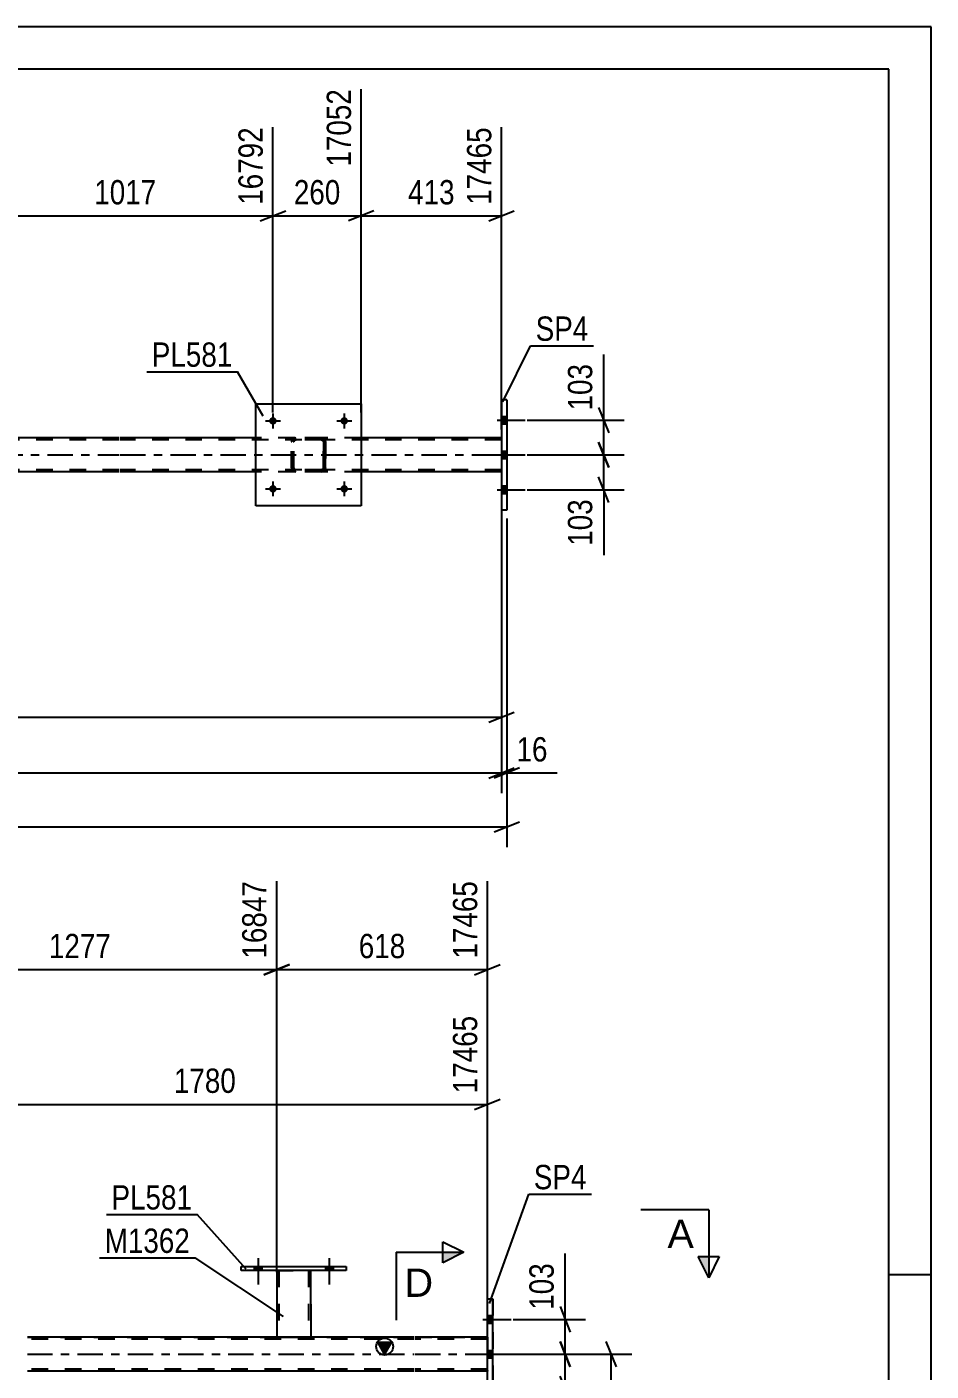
# Model space of a CAD drawing. Header units: millimetres. Extents: x 0 to 841, y 0 to 594.
# Drawn here: x 734.5 to 841, y 435.6 to 594 of the extents above; entities that cross this region are included whole.
import ezdxf

# ---------------------------------------------------------------- set-up
doc = ezdxf.new("R2010")
doc.units = ezdxf.units.MM
doc.linetypes.add('DXK_LINE_DOT2', pattern=[3.9198, 1.9599, -1.9599])
doc.linetypes.add('DXK_LINE_DOT3', pattern=[5.9187, 2.979, -0.9799, 0.9799, -0.9799])
doc.styles.add('Arial', font='ARIAL.TTF', dxfattribs={"height": 0.2})
doc.styles.add('Arial Narrow', font='ARIALN.TTF', dxfattribs={"height": 0.2})

# ---------------------------------------------------------------- blocks, each defined once
blk = doc.blocks.new('Unknown-275727060-1137')
at = {"color": 5, "linetype": 'Continuous'}
for p, q in [((841, 594), (0, 594)), ((841, 0), (841, 594)), ((836, 589), (5, 589)), ((836, 5), (836, 589)), ((841, 447), (836, 447))]:
    blk.add_line(p, q, dxfattribs=at)
blk = doc.blocks.new('Part-275727060-3495 - 3346')
at = {"color": 2, "linetype": 'Continuous'}
for p, q in [((791.03, 550.08), (790.39, 550.08)), ((790.39, 550.08), (790.39, 537.08)), ((791.03, 550.08), (791.03, 537.08)), ((791.03, 537.08), (790.39, 537.08))]:
    blk.add_line(p, q, dxfattribs=at)
blk = doc.blocks.new('Bolt-275727060-3370 - 3346')
at = {"linetype": 'Continuous'}
for points in [[(791.03, 547.24), (791.03, 548.12), (790.39, 548.12), (790.39, 547.24)], [(791.03, 547.24), (791.03, 548.12), (790.39, 548.12), (790.39, 547.24)], [(791.03, 547.24), (791.03, 548.12), (790.39, 548.12), (790.39, 547.24)], [(791.03, 543.14), (791.03, 544.02), (790.39, 544.02), (790.39, 543.14)], [(791.03, 543.14), (791.03, 544.02), (790.39, 544.02), (790.39, 543.14)], [(791.03, 539.04), (791.03, 539.92), (790.39, 539.92), (790.39, 539.04)], [(791.03, 539.04), (791.03, 539.92), (790.39, 539.92), (790.39, 539.04)], [(791.03, 539.04), (791.03, 539.92), (790.39, 539.92), (790.39, 539.04)]]:
    blk.add_hatch(color=1, dxfattribs=at).paths.add_polyline_path(points)
at = {"color": 1, "linetype": 'Continuous'}
for p, q in [((790.39, 548.12), (791.03, 548.12)), ((790.39, 548.12), (791.03, 548.12)), ((790.39, 548.12), (791.03, 548.12)), ((789.87, 547.68), (793.19, 547.68)), ((789.87, 547.68), (793.19, 547.68)), ((789.87, 547.68), (793.19, 547.68)), ((790.39, 547.24), (791.03, 547.24)), ((790.39, 547.24), (791.03, 547.24)), ((790.39, 547.24), (791.03, 547.24)), ((789.87, 543.58), (793.19, 543.58)), ((789.87, 543.58), (793.19, 543.58)), ((790.39, 544.02), (791.03, 544.02)), ((790.39, 544.02), (791.03, 544.02)), ((790.39, 543.14), (791.03, 543.14)), ((790.39, 543.14), (791.03, 543.14)), ((789.87, 539.48), (793.19, 539.48)), ((789.87, 539.48), (793.19, 539.48)), ((789.87, 539.48), (793.19, 539.48)), ((790.39, 539.92), (791.03, 539.92)), ((790.39, 539.92), (791.03, 539.92)), ((790.39, 539.92), (791.03, 539.92)), ((790.39, 539.04), (791.03, 539.04)), ((790.39, 539.04), (791.03, 539.04)), ((790.39, 539.04), (791.03, 539.04))]:
    blk.add_line(p, q, dxfattribs=at)
blk = doc.blocks.new('Part-275727060-3472 - 3346')
at = {"color": 7, "linetype": 'DXK_LINE_DOT2'}
for p, q in [((745.37, 545.34), (97.71, 545.34)), ((790.39, 545.34), (745.47, 545.34)), ((773.87, 545.58), (761.47, 545.58)), ((790.39, 545.58), (790.39, 541.58)), ((745.37, 541.82), (97.71, 541.82)), ((790.39, 541.82), (745.47, 541.82)), ((745.37, 541.58), (124.54, 541.58)), ((773.87, 541.58), (745.47, 541.58)), ((773.87, 541.58), (761.47, 541.58))]:
    blk.add_line(p, q, dxfattribs=at)
at = {"color": 2, "linetype": 'Continuous'}
for p, q in [((745.37, 545.58), (728.69, 545.58)), ((761.47, 545.58), (745.47, 545.58)), ((790.39, 545.58), (773.87, 545.58)), ((745.37, 541.58), (728.69, 541.58)), ((761.47, 541.58), (745.47, 541.58)), ((790.39, 541.58), (773.87, 541.58))]:
    blk.add_line(p, q, dxfattribs=at)
at = {"color": 7, "linetype": 'DXK_LINE_DOT3'}
for p, q in [((97.71, 543.58), (745.37, 543.58)), ((745.47, 543.58), (790.39, 543.58))]:
    blk.add_line(p, q, dxfattribs=at)
blk = doc.blocks.new('Part-275727060-8228 - 3346')
at = {"color": 7, "linetype": 'DXK_LINE_DOT2'}
for p, q in [((765.7, 545.29), (765.67, 545.1)), ((765.67, 542.06), (765.67, 545.1)), ((765.67, 545.1), (765.68, 545.1)), ((765.68, 545.1), (765.71, 545.29)), ((765.68, 542.06), (765.68, 545.1)), ((765.91, 545.1), (765.93, 545.19)), ((765.91, 542.06), (765.91, 545.1)), ((765.91, 545.1), (765.92, 545.1)), ((765.93, 545.19), (765.92, 545.1)), ((765.92, 542.06), (765.92, 545.1)), ((765.93, 545.19), (765.98, 545.27)), ((765.99, 545.27), (765.93, 545.19)), ((766.15, 545.58), (765.96, 545.54)), ((765.97, 545.54), (766.16, 545.58)), ((765.98, 545.27), (766.06, 545.32)), ((766.06, 545.32), (765.99, 545.27)), ((766.06, 545.32), (766.15, 545.34)), ((766.16, 545.34), (766.06, 545.32)), ((769.2, 545.58), (766.15, 545.58)), ((769.2, 545.34), (766.15, 545.34)), ((769.37, 545.54), (769.19, 545.58)), ((769.19, 545.34), (769.28, 545.32)), ((769.2, 545.58), (769.38, 545.54)), ((769.29, 545.32), (769.2, 545.34)), ((769.28, 545.32), (769.36, 545.27)), ((769.37, 545.27), (769.29, 545.32)), ((769.36, 545.27), (769.41, 545.19)), ((769.42, 545.19), (769.37, 545.27)), ((769.41, 545.19), (769.43, 545.1)), ((769.44, 545.1), (769.42, 545.19)), ((769.43, 542.06), (769.43, 545.1)), ((769.43, 545.1), (769.44, 545.1)), ((769.44, 545.1), (769.44, 542.06)), ((769.67, 545.1), (769.63, 545.29)), ((769.64, 545.29), (769.68, 545.1)), ((769.67, 542.06), (769.67, 545.1)), ((769.67, 545.1), (769.68, 545.1)), ((769.68, 545.1), (769.68, 542.06)), ((765.67, 542.06), (765.68, 542.06)), ((765.67, 542.06), (765.7, 541.88)), ((765.71, 541.88), (765.68, 542.06)), ((765.91, 542.06), (765.92, 542.06)), ((765.93, 541.97), (765.91, 542.06)), ((765.92, 542.06), (765.93, 541.97)), ((765.98, 541.89), (765.93, 541.97)), ((765.93, 541.97), (765.99, 541.89)), ((765.96, 541.62), (766.15, 541.58)), ((766.16, 541.58), (765.97, 541.62)), ((766.06, 541.84), (765.98, 541.89)), ((765.99, 541.89), (766.06, 541.84)), ((766.15, 541.82), (766.06, 541.84)), ((766.06, 541.84), (766.16, 541.82)), ((769.2, 541.82), (766.15, 541.82)), ((769.28, 541.84), (769.19, 541.82)), ((769.19, 541.58), (769.37, 541.62)), ((769.2, 541.82), (769.29, 541.84)), ((769.38, 541.62), (769.2, 541.58)), ((769.36, 541.89), (769.28, 541.84)), ((769.29, 541.84), (769.37, 541.89)), ((769.41, 541.97), (769.36, 541.89)), ((769.37, 541.89), (769.42, 541.97)), ((769.43, 542.06), (769.41, 541.97)), ((769.42, 541.97), (769.44, 542.06)), ((769.43, 542.06), (769.44, 542.06)), ((769.63, 541.88), (769.67, 542.06)), ((769.68, 542.06), (769.64, 541.88)), ((769.67, 542.06), (769.68, 542.06)), ((769.2, 541.58), (766.15, 541.58))]:
    blk.add_line(p, q, dxfattribs=at)
at = {"color": 7, "linetype": 'DXK_LINE_DOT3'}
blk.add_line((767.66, 543.58), (767.68, 543.58), dxfattribs=at)
at = {"color": 7, "linetype": 'DXK_LINE_DOT2'}
for centre, start, end in [((766.15, 545.1), 112.5, 157.5), ((766.16, 545.1), 112.5, 157.5), ((769.19, 545.1), 22.5, 67.5), ((769.2, 545.1), 22.5, 67.5), ((766.15, 542.06), 202.5, 247.5), ((766.16, 542.06), 202.5, 247.5), ((769.19, 542.06), 292.5, 337.5), ((769.2, 542.06), 292.5, 337.5)]:
    blk.add_arc(centre, 0.48, start, end, dxfattribs=at)
blk = doc.blocks.new('Part-275727060-8229 - 3346')
at = {"color": 2, "linetype": 'Continuous'}
for p, q in [((761.47, 537.58), (761.47, 549.58)), ((761.47, 549.58), (773.87, 549.58)), ((773.87, 549.58), (773.87, 537.58)), ((773.87, 537.58), (761.47, 537.58))]:
    blk.add_line(p, q, dxfattribs=at)
blk = doc.blocks.new('Bolt-275727060-8254 - 3346')
at = {"linetype": 'Continuous'}
for points in [[(763.91, 539.58, -1), (763.03, 539.58, -1)], [(772.31, 539.58, -1), (771.43, 539.58, -1)]]:
    blk.add_hatch(color=1, dxfattribs=at).paths.add_polyline_path(points)
at = {"color": 1, "linetype": 'Continuous'}
for p, q in [((763.47, 540.46), (763.47, 538.7)), ((771.87, 540.46), (771.87, 538.7)), ((762.59, 539.58), (764.35, 539.58)), ((770.99, 539.58), (772.75, 539.58))]:
    blk.add_line(p, q, dxfattribs=at)
blk = doc.blocks.new('Bolt-275727060-8255 - 3346')
at = {"linetype": 'Continuous'}
for points in [[(763.91, 547.58, -1), (763.03, 547.58, -1)], [(772.31, 547.58, -1), (771.43, 547.58, -1)]]:
    blk.add_hatch(color=1, dxfattribs=at).paths.add_polyline_path(points)
at = {"color": 1, "linetype": 'Continuous'}
for p, q in [((763.47, 548.46), (763.47, 546.7)), ((771.87, 548.46), (771.87, 546.7)), ((762.59, 547.58), (764.35, 547.58)), ((770.99, 547.58), (772.75, 547.58))]:
    blk.add_line(p, q, dxfattribs=at)
blk = doc.blocks.new('Part-275727060-1475 - 1361')
at = {"linetype": 'Continuous'}
blk.add_hatch(color=2, dxfattribs=at).paths.add_polyline_path([(776.63, 437.64), (775.83, 439.04), (777.43, 439.04)])
at = {"color": 2, "linetype": 'Continuous'}
for p, q in [((763.92, 439.64), (734.54, 439.64)), ((780.11, 439.64), (765.92, 439.64)), ((776.63, 437.64), (775.83, 439.04)), ((775.83, 439.04), (777.43, 439.04)), ((777.43, 439.04), (776.63, 437.64)), ((788.73, 439.64), (780.21, 439.64)), ((780.11, 435.64), (734.54, 435.64)), ((788.73, 435.64), (780.21, 435.64))]:
    blk.add_line(p, q, dxfattribs=at)
at = {"color": 7, "linetype": 'DXK_LINE_DOT2'}
for p, q in [((734.54, 439.64), (780.11, 439.64)), ((780.11, 439.4), (734.54, 439.4)), ((765.92, 439.64), (763.92, 439.64)), ((780.21, 439.64), (788.73, 439.64)), ((788.73, 439.4), (780.21, 439.4)), ((788.73, 439.64), (788.73, 435.64)), ((780.11, 435.88), (734.54, 435.88)), ((788.73, 435.88), (780.21, 435.88))]:
    blk.add_line(p, q, dxfattribs=at)
at = {"color": 7, "linetype": 'DXK_LINE_DOT3'}
for p, q in [((734.54, 437.64), (780.11, 437.64)), ((780.21, 437.64), (788.73, 437.64))]:
    blk.add_line(p, q, dxfattribs=at)
at = {"color": 2, "linetype": 'Continuous'}
blk.add_circle((776.63, 438.54), 1, dxfattribs=at)
blk = doc.blocks.new('Part-275727060-1500 - 1361')
at = {"color": 2, "linetype": 'Continuous'}
for p, q in [((788.73, 444.14), (788.73, 444.14)), ((788.73, 444.14), (789.37, 444.14)), ((788.73, 431.14), (788.73, 444.14)), ((789.37, 444.14), (789.37, 444.14)), ((789.37, 431.14), (789.37, 444.14)), ((788.73, 431.14), (789.37, 431.14)), ((789.37, 431.14), (789.37, 431.14))]:
    blk.add_line(p, q, dxfattribs=at)
at = {"color": 7, "linetype": 'DXK_LINE_DOT2'}
for p, q in [((788.73, 431.14), (788.73, 444.14)), ((789.37, 444.14), (789.37, 431.14)), ((789.37, 431.14), (789.37, 431.14))]:
    blk.add_line(p, q, dxfattribs=at)
blk = doc.blocks.new('Part-275727060-6785 - 1361')
at = {"color": 7, "linetype": 'DXK_LINE_DOT2'}
for p, q in [((763.91, 447.48), (767.91, 447.49)), ((763.91, 447.48), (763.91, 447.48)), ((763.91, 447.48), (763.91, 447.48)), ((764.15, 447.48), (764.16, 439.64)), ((767.67, 447.49), (767.68, 439.64)), ((767.91, 447.49), (767.91, 447.48)), ((767.91, 447.48), (767.91, 447.49)), ((767.66, 439.64), (767.62, 439.64)), ((767.62, 439.64), (767.66, 439.64)), ((767.68, 439.64), (767.66, 439.64)), ((767.66, 439.64), (767.68, 439.64))]:
    blk.add_line(p, q, dxfattribs=at)
at = {"color": 2, "linetype": 'Continuous'}
for p, q in [((763.91, 447.48), (763.92, 439.64)), ((767.91, 447.48), (767.92, 439.64)), ((763.92, 439.64), (767.92, 439.64))]:
    blk.add_line(p, q, dxfattribs=at)
blk = doc.blocks.new('Bolt-275727060-1726 - 1361')
at = {"linetype": 'Continuous'}
for points in [[(789.37, 441.3), (789.37, 442.18), (788.73, 442.18), (788.73, 441.3)], [(789.37, 441.3), (789.37, 442.18), (788.73, 442.18), (788.73, 441.3)], [(789.37, 441.3), (789.37, 442.18), (788.73, 442.18), (788.73, 441.3)], [(789.37, 437.2), (789.37, 438.08), (788.73, 438.08), (788.73, 437.2)], [(789.37, 437.2), (789.37, 438.08), (788.73, 438.08), (788.73, 437.2)], [(789.37, 433.1), (789.37, 433.98), (788.73, 433.98), (788.73, 433.1)], [(789.37, 433.1), (789.37, 433.98), (788.73, 433.98), (788.73, 433.1)], [(789.37, 433.1), (789.37, 433.98), (788.73, 433.98), (788.73, 433.1)]]:
    blk.add_hatch(color=1, dxfattribs=at).paths.add_polyline_path(points)
at = {"color": 1, "linetype": 'Continuous'}
for p, q in [((788.73, 442.18), (789.37, 442.18)), ((788.73, 442.18), (789.37, 442.18)), ((788.73, 442.18), (789.37, 442.18)), ((788.21, 441.74), (791.53, 441.74)), ((788.21, 441.74), (791.53, 441.74)), ((788.21, 441.74), (791.53, 441.74)), ((788.73, 441.3), (789.37, 441.3)), ((788.73, 441.3), (789.37, 441.3)), ((788.73, 441.3), (789.37, 441.3)), ((788.21, 437.64), (791.53, 437.64)), ((788.21, 437.64), (791.53, 437.64)), ((788.73, 438.08), (789.37, 438.08)), ((788.73, 438.08), (789.37, 438.08)), ((788.73, 437.2), (789.37, 437.2)), ((788.73, 437.2), (789.37, 437.2)), ((788.73, 433.98), (789.37, 433.98)), ((788.73, 433.98), (789.37, 433.98)), ((788.73, 433.98), (789.37, 433.98)), ((788.21, 433.54), (791.53, 433.54)), ((788.21, 433.54), (791.53, 433.54)), ((788.21, 433.54), (791.53, 433.54)), ((788.73, 433.1), (789.37, 433.1)), ((788.73, 433.1), (789.37, 433.1)), ((788.73, 433.1), (789.37, 433.1))]:
    blk.add_line(p, q, dxfattribs=at)
blk = doc.blocks.new('Part-275727060-6786 - 1361')
at = {"color": 2, "linetype": 'Continuous'}
for p, q in [((759.71, 447.96), (772.11, 447.96)), ((759.71, 447.48), (759.71, 447.96)), ((772.11, 447.48), (759.71, 447.48)), ((772.11, 447.96), (772.11, 447.48))]:
    blk.add_line(p, q, dxfattribs=at)
blk = doc.blocks.new('Bolt-275727060-6811 - 1361')
at = {"linetype": 'Continuous'}
for points in [[(761.27, 447.48), (762.15, 447.48), (762.15, 447.96), (761.27, 447.96)], [(769.67, 447.48), (770.55, 447.48), (770.55, 447.96), (769.67, 447.96)]]:
    blk.add_hatch(color=1, dxfattribs=at).paths.add_polyline_path(points)
at = {"color": 1, "linetype": 'Continuous'}
for p, q in [((761.71, 448.96), (761.71, 445.84)), ((770.11, 448.96), (770.11, 445.84)), ((761.27, 447.96), (761.27, 447.48)), ((762.15, 447.96), (762.15, 447.48)), ((769.67, 447.96), (769.67, 447.48)), ((770.55, 447.96), (770.55, 447.48))]:
    blk.add_line(p, q, dxfattribs=at)
blk = doc.blocks.new('Bolt-275727060-6812 - 1361')
at = {"linetype": 'Continuous'}
for points in [[(761.27, 447.48), (762.15, 447.48), (762.15, 447.96), (761.27, 447.96)], [(769.67, 447.48), (770.55, 447.48), (770.55, 447.96), (769.67, 447.96)]]:
    blk.add_hatch(color=1, dxfattribs=at).paths.add_polyline_path(points)
at = {"color": 1, "linetype": 'Continuous'}
for p, q in [((761.71, 448.96), (761.71, 445.84)), ((770.11, 448.96), (770.11, 445.84)), ((761.27, 447.96), (761.27, 447.48)), ((762.15, 447.96), (762.15, 447.48)), ((769.67, 447.96), (769.67, 447.48)), ((770.55, 447.96), (770.55, 447.48))]:
    blk.add_line(p, q, dxfattribs=at)
blk = doc.blocks.new('StraightDimension-275727060-14404 - 3346')
at = {"color": 7, "linetype": 'Continuous'}
for p, q in [((728.69, 548.58), (728.69, 586.68)), ((763.47, 548.58), (763.47, 582.18)), ((730.19, 572.34), (727.19, 571.14)), ((728.69, 571.74), (763.47, 571.74)), ((761.97, 571.14), (764.97, 572.34))]:
    blk.add_line(p, q, dxfattribs=at)
at = {"color": 0, "linetype": 'Continuous'}
blk.add_wipeout([(762.87, 582.78), (758.67, 582.78), (758.67, 572.44), (762.87, 572.44)], dxfattribs=at)
at = {"color": 0}
blk.add_wipeout([(750.33, 572.49), (750.33, 576.69), (741.82, 576.69), (741.82, 572.49)], dxfattribs=at)
at = {"color": 3, "linetype": 'Continuous', "style": 'Arial Narrow'}
blk.add_text('16792', height=2.863, rotation=90.0002, dxfattribs=at).set_placement((762.27, 573.04))
at = {"color": 3, "style": 'Arial Narrow'}
blk.add_text('1017', height=2.863, dxfattribs=at).set_placement((742.42, 573.09))
blk = doc.blocks.new('StraightDimension-275727060-3824 - 3346')
at = {"color": 7, "linetype": 'Continuous'}
for p, q in [((791.03, 536.08), (791.03, 497.37)), ((97.07, 499.77), (791.03, 499.77)), ((789.53, 499.17), (792.53, 500.37))]:
    blk.add_line(p, q, dxfattribs=at)
blk = doc.blocks.new('StraightDimension-275727060-14402 - 3346')
at = {"color": 7, "linetype": 'Continuous'}
for p, q in [((773.87, 548.58), (773.87, 586.68)), ((790.39, 546.58), (790.39, 582.18)), ((775.37, 572.34), (772.37, 571.14)), ((773.87, 571.74), (790.39, 571.74)), ((788.89, 571.14), (791.89, 572.34))]:
    blk.add_line(p, q, dxfattribs=at)
at = {"color": 0}
blk.add_wipeout([(785.47, 572.49), (785.47, 576.69), (778.79, 576.69), (778.79, 572.49)], dxfattribs=at)
at = {"color": 3, "style": 'Arial Narrow'}
blk.add_text('413', height=2.863, dxfattribs=at).set_placement((779.39, 573.09))
at = {"color": 0, "linetype": 'Continuous'}
blk.add_wipeout([(789.79, 582.78), (785.59, 582.78), (785.59, 572.44), (789.79, 572.44)], dxfattribs=at)
at = {"color": 3, "linetype": 'Continuous', "style": 'Arial Narrow'}
blk.add_text('17465', height=2.863, rotation=90.0002, dxfattribs=at).set_placement((789.19, 573.04))
blk = doc.blocks.new('StraightDimension-275727060-3845 - 3346')
at = {"color": 7, "linetype": 'Continuous'}
for p, q in [((790.39, 536.08), (790.39, 503.71)), ((97.71, 506.11), (790.39, 506.11)), ((788.89, 505.51), (791.89, 506.71))]:
    blk.add_line(p, q, dxfattribs=at)
blk = doc.blocks.new('StraightDimension-275727060-3855 - 3346')
at = {"color": 7, "linetype": 'Continuous'}
for p, q in [((790.39, 536.08), (790.39, 503.71)), ((791.03, 536.08), (791.03, 503.71)), ((788.89, 505.51), (791.89, 506.71)), ((792.53, 506.71), (789.53, 505.51)), ((790.39, 506.11), (791.03, 506.11))]:
    blk.add_line(p, q, dxfattribs=at)
at = {"color": 0}
blk.add_wipeout([(796.41, 506.86), (796.41, 511.06), (791.56, 511.06), (791.56, 506.86)], dxfattribs=at)
at = {"color": 7, "linetype": 'Continuous'}
blk.add_line((791.03, 506.11), (796.94, 506.11), dxfattribs=at)
blk.add_line((791.03, 506.11), (796.94, 506.11), dxfattribs=at)
at = {"color": 3, "style": 'Arial Narrow'}
blk.add_text('16', height=2.863, dxfattribs=at).set_placement((792.16, 507.46))
blk = doc.blocks.new('StraightDimension-275727060-3880 - 3346')
at = {"color": 7, "linetype": 'Continuous'}
for p, q in [((790.39, 540.58), (790.39, 510.28)), ((788.89, 512.08), (791.89, 513.28)), ((212.5, 512.68), (790.39, 512.68))]:
    blk.add_line(p, q, dxfattribs=at)
blk = doc.blocks.new('StraightDimension-275727060-14403 - 3346')
at = {"color": 7, "linetype": 'Continuous'}
for p, q in [((773.87, 548.58), (773.87, 586.68)), ((763.47, 548.58), (763.47, 582.18)), ((761.97, 571.14), (764.97, 572.34)), ((763.47, 571.74), (773.87, 571.74)), ((775.37, 572.34), (772.37, 571.14))]:
    blk.add_line(p, q, dxfattribs=at)
at = {"color": 0}
blk.add_wipeout([(772.01, 572.49), (772.01, 576.69), (765.33, 576.69), (765.33, 572.49)], dxfattribs=at)
at = {"color": 3, "style": 'Arial Narrow'}
blk.add_text('260', height=2.863, dxfattribs=at).set_placement((765.93, 573.09))
at = {"color": 0, "linetype": 'Continuous'}
blk.add_wipeout([(773.27, 587.28), (769.07, 587.28), (769.07, 576.94), (773.27, 576.94)], dxfattribs=at)
at = {"color": 3, "linetype": 'Continuous', "style": 'Arial Narrow'}
blk.add_text('17052', height=2.863, rotation=90.0002, dxfattribs=at).set_placement((772.67, 577.54))
blk = doc.blocks.new('StraightDimension-275727060-14858 - 3346')
at = {"color": 7, "linetype": 'Continuous'}
for p, q in [((801.83, 549.18), (803.03, 546.18)), ((793.43, 547.68), (804.83, 547.68)), ((802.43, 543.58), (802.43, 547.68)), ((803.03, 542.08), (801.83, 545.08)), ((793.43, 543.58), (804.83, 543.58))]:
    blk.add_line(p, q, dxfattribs=at)
at = {"color": 0}
blk.add_wipeout([(801.68, 554.89), (797.48, 554.89), (797.48, 548.21), (801.68, 548.21)], dxfattribs=at)
at = {"color": 7, "linetype": 'Continuous'}
blk.add_line((802.43, 547.68), (802.43, 555.42), dxfattribs=at)
blk.add_line((802.43, 547.68), (802.43, 555.42), dxfattribs=at)
at = {"color": 3, "style": 'Arial Narrow'}
blk.add_text('103', height=2.863, rotation=90.0002, dxfattribs=at).set_placement((801.08, 548.81))
blk = doc.blocks.new('StraightDimension-275727060-14859 - 3346')
at = {"color": 7, "linetype": 'Continuous'}
for p, q in [((801.83, 545.08), (803.03, 542.08)), ((793.43, 543.58), (804.83, 543.58)), ((802.43, 539.48), (802.43, 543.58)), ((803.03, 537.98), (801.83, 540.98)), ((793.43, 539.48), (804.83, 539.48))]:
    blk.add_line(p, q, dxfattribs=at)
at = {"color": 0}
blk.add_wipeout([(801.68, 538.96), (797.48, 538.96), (797.48, 532.27), (801.68, 532.27)], dxfattribs=at)
at = {"color": 7, "linetype": 'Continuous'}
blk.add_line((802.43, 539.48), (802.43, 531.75), dxfattribs=at)
blk.add_line((802.43, 539.48), (802.43, 531.75), dxfattribs=at)
at = {"color": 3, "style": 'Arial Narrow'}
blk.add_text('103', height=2.863, rotation=90.0002, dxfattribs=at).set_placement((801.08, 532.87))
blk = doc.blocks.new('StraightDimension-275727060-16639 - 1361')
at = {"color": 7, "linetype": 'Continuous'}
for p, q in [((797.29, 439.14), (798.49, 436.14)), ((791.29, 437.64), (800.29, 437.64)), ((797.89, 433.54), (797.89, 437.64)), ((798.49, 432.04), (797.29, 435.04)), ((791.77, 433.54), (800.29, 433.54))]:
    blk.add_line(p, q, dxfattribs=at)
at = {"color": 0}
blk.add_wipeout([(797.14, 433.02), (792.94, 433.02), (792.94, 426.33), (797.14, 426.33)], dxfattribs=at)
at = {"color": 7, "linetype": 'Continuous'}
blk.add_line((797.89, 433.54), (797.89, 425.81), dxfattribs=at)
blk.add_line((797.89, 433.54), (797.89, 425.81), dxfattribs=at)
at = {"color": 3, "style": 'Arial Narrow'}
blk.add_text('102', height=2.863, rotation=90.0002, dxfattribs=at).set_placement((796.54, 426.93))
blk = doc.blocks.new('StraightDimension-275727060-16338 - 1361')
at = {"color": 7, "linetype": 'Continuous'}
for p, q in [((717.55, 447.23), (717.55, 493.38)), ((763.91, 447.28), (763.91, 493.38)), ((719.05, 483.54), (716.05, 482.34)), ((762.41, 482.34), (765.41, 483.54)), ((717.55, 482.94), (763.91, 482.94))]:
    blk.add_line(p, q, dxfattribs=at)
at = {"color": 0, "linetype": 'Continuous'}
blk.add_wipeout([(763.31, 493.98), (759.11, 493.98), (759.11, 483.64), (763.31, 483.64)], dxfattribs=at)
at = {"color": 0}
blk.add_wipeout([(744.99, 483.69), (744.99, 487.89), (736.48, 487.89), (736.48, 483.69)], dxfattribs=at)
at = {"color": 3, "linetype": 'Continuous', "style": 'Arial Narrow'}
blk.add_text('16847', height=2.863, rotation=90.0002, dxfattribs=at).set_placement((762.71, 484.24))
at = {"color": 3, "style": 'Arial Narrow'}
blk.add_text('1277', height=2.863, dxfattribs=at).set_placement((737.08, 484.29))
blk = doc.blocks.new('StraightDimension-275727060-2855 - 1361')
at = {"color": 7, "linetype": 'Continuous'}
for p, q in [((803.93, 436.14), (802.73, 439.14)), ((790.37, 437.64), (805.73, 437.64)), ((803.33, 311.78), (803.33, 437.64)), ((802.73, 313.28), (803.93, 310.28)), ((744.7, 311.78), (805.73, 311.78))]:
    blk.add_line(p, q, dxfattribs=at)
at = {"color": 0}
blk.add_wipeout([(802.58, 378.97), (798.38, 378.97), (798.38, 370.46), (802.58, 370.46)], dxfattribs=at)
at = {"color": 3, "style": 'Arial Narrow'}
blk.add_text('3147', height=2.863, rotation=90.0002, dxfattribs=at).set_placement((801.98, 371.06))
blk = doc.blocks.new('StraightDimension-275727060-2252 - 1361')
at = {"color": 7, "linetype": 'Continuous'}
for p, q in [((722.18, 436.64), (722.18, 477.51)), ((788.73, 440.64), (788.73, 477.51)), ((723.68, 467.67), (720.68, 466.47)), ((787.23, 466.47), (790.23, 467.67)), ((722.18, 467.07), (788.73, 467.07))]:
    blk.add_line(p, q, dxfattribs=at)
at = {"color": 0, "linetype": 'Continuous'}
blk.add_wipeout([(788.13, 478.11), (783.93, 478.11), (783.93, 467.77), (788.13, 467.77)], dxfattribs=at)
at = {"color": 0}
blk.add_wipeout([(759.71, 467.82), (759.71, 472.02), (751.2, 472.02), (751.2, 467.82)], dxfattribs=at)
at = {"color": 3, "linetype": 'Continuous', "style": 'Arial Narrow'}
blk.add_text('17465', height=2.863, rotation=90.0002, dxfattribs=at).set_placement((787.53, 468.37))
at = {"color": 3, "style": 'Arial Narrow'}
blk.add_text('1780', height=2.863, dxfattribs=at).set_placement((751.8, 468.42))
blk = doc.blocks.new('StraightDimension-275727060-16638 - 1361')
at = {"color": 7, "linetype": 'Continuous'}
for p, q in [((797.29, 443.24), (798.49, 440.24)), ((791.77, 441.74), (800.29, 441.74)), ((797.89, 437.64), (797.89, 441.74)), ((798.49, 436.14), (797.29, 439.14)), ((791.29, 437.64), (800.29, 437.64))]:
    blk.add_line(p, q, dxfattribs=at)
at = {"color": 0}
blk.add_wipeout([(797.14, 448.95), (792.94, 448.95), (792.94, 442.27), (797.14, 442.27)], dxfattribs=at)
at = {"color": 7, "linetype": 'Continuous'}
blk.add_line((797.89, 441.74), (797.89, 449.48), dxfattribs=at)
blk.add_line((797.89, 441.74), (797.89, 449.48), dxfattribs=at)
at = {"color": 3, "style": 'Arial Narrow'}
blk.add_text('103', height=2.863, rotation=90.0002, dxfattribs=at).set_placement((796.54, 442.87))
blk = doc.blocks.new('StraightDimension-275727060-16337 - 1361')
at = {"color": 7, "linetype": 'Continuous'}
for p, q in [((763.91, 447.28), (763.91, 493.38)), ((788.73, 440.64), (788.73, 493.38)), ((765.41, 483.54), (762.41, 482.34)), ((787.23, 482.34), (790.23, 483.54)), ((763.91, 482.94), (788.73, 482.94))]:
    blk.add_line(p, q, dxfattribs=at)
at = {"color": 0, "linetype": 'Continuous'}
blk.add_wipeout([(788.13, 493.98), (783.93, 493.98), (783.93, 483.64), (788.13, 483.64)], dxfattribs=at)
at = {"color": 0}
blk.add_wipeout([(779.66, 483.69), (779.66, 487.89), (772.98, 487.89), (772.98, 483.69)], dxfattribs=at)
at = {"color": 3, "linetype": 'Continuous', "style": 'Arial Narrow'}
blk.add_text('17465', height=2.863, rotation=90.0002, dxfattribs=at).set_placement((787.53, 484.24))
at = {"color": 3, "style": 'Arial Narrow'}
blk.add_text('618', height=2.863, dxfattribs=at).set_placement((773.58, 484.29))
blk = doc.blocks.new('Mark-275727060-3491 - 3346')
at = {"color": 0}
blk.add_wipeout([(800.63, 557.02), (800.63, 560.02), (794.42, 560.02), (794.42, 557.02)], dxfattribs=at)
blk.add_wipeout([(800.63, 557.02), (800.63, 560.02), (794.42, 560.02), (794.42, 557.02)], dxfattribs=at)
at = {"color": 30, "linetype": 'Continuous'}
for p, q in [((790.56, 549.81), (793.82, 556.42)), ((793.82, 556.42), (801.23, 556.42))]:
    blk.add_line(p, q, dxfattribs=at)
at = {"color": 3, "style": 'Arial Narrow'}
blk.add_text('SP4', height=2.863, dxfattribs=at).set_placement((794.42, 557.02))
blk = doc.blocks.new('Mark-275727060-14900 - 3346')
at = {"color": 0}
blk.add_wipeout([(758.71, 553.96), (758.71, 556.96), (749.2, 556.96), (749.2, 553.96)], dxfattribs=at)
blk.add_wipeout([(758.71, 553.96), (758.71, 556.96), (749.2, 556.96), (749.2, 553.96)], dxfattribs=at)
at = {"color": 30, "linetype": 'Continuous'}
for p in [(748.6, 553.36), (762.31, 548.16)]:
    blk.add_line(p, (759.31, 553.36), dxfattribs=at)
at = {"color": 3, "style": 'Arial Narrow'}
blk.add_text('PL581', height=2.863, dxfattribs=at).set_placement((749.2, 553.96))
blk = doc.blocks.new('SectionMark-275727060-3168 - 1361')
at = {"linetype": 'Continuous'}
blk.add_hatch(color=6, dxfattribs=at).paths.add_polyline_path([(813.55, 449.14), (814.8, 449.14), (814.8, 446.64)])
at = {"color": 6, "linetype": 'Continuous'}
for p, q in [((814.8, 454.64), (806.8, 454.64)), ((814.8, 454.64), (814.8, 446.64)), ((813.55, 449.14), (816.05, 449.14)), ((814.8, 446.64), (813.55, 449.14)), ((816.05, 449.14), (814.8, 446.64))]:
    blk.add_line(p, q, dxfattribs=at)
at = {"color": 0, "linetype": 'Continuous'}
blk.add_wipeout([(813.05, 450.14), (813.05, 453.64), (809.94, 453.64), (809.94, 450.14)], dxfattribs=at)
at = {"color": 3, "linetype": 'Continuous', "style": 'Arial'}
blk.add_text('A', height=3.34, dxfattribs=at).set_placement((809.94, 450.14))
blk = doc.blocks.new('Mark-275727060-1496 - 1361')
at = {"color": 0}
blk.add_wipeout([(800.41, 457.07), (800.41, 460.07), (794.2, 460.07), (794.2, 457.07)], dxfattribs=at)
blk.add_wipeout([(800.41, 457.07), (800.41, 460.07), (794.2, 460.07), (794.2, 457.07)], dxfattribs=at)
at = {"color": 30, "linetype": 'Continuous'}
for p, q in [((788.99, 443.59), (793.6, 456.47)), ((793.6, 456.47), (801.01, 456.47))]:
    blk.add_line(p, q, dxfattribs=at)
at = {"color": 3, "style": 'Arial Narrow'}
blk.add_text('SP4', height=2.863, dxfattribs=at).set_placement((794.2, 457.07))
blk = doc.blocks.new('SectionMark-275727060-3158 - 1361')
at = {"linetype": 'Continuous'}
for points in [[(783.47, 448.39), (783.47, 449.64), (785.97, 449.64)], [(783.47, 424.85), (783.47, 426.1), (785.97, 424.85)]]:
    blk.add_hatch(color=6, dxfattribs=at).paths.add_polyline_path(points)
at = {"color": 6, "linetype": 'Continuous'}
for p, q in [((783.47, 448.39), (783.47, 450.89)), ((783.47, 450.89), (785.97, 449.64)), ((777.97, 449.64), (777.97, 441.64)), ((777.97, 449.64), (785.97, 449.64)), ((785.97, 449.64), (783.47, 448.39)), ((777.97, 424.85), (777.97, 432.85)), ((785.97, 424.85), (783.47, 426.1)), ((783.47, 426.1), (783.47, 423.6)), ((777.97, 424.85), (785.97, 424.85)), ((785.97, 424.85), (783.47, 423.6))]:
    blk.add_line(p, q, dxfattribs=at)
at = {"color": 0, "linetype": 'Continuous'}
for points in [[(782.34, 444.39), (782.34, 447.89), (778.97, 447.89), (778.97, 444.39)], [(782.34, 426.6), (782.34, 430.1), (778.97, 430.1), (778.97, 426.6)]]:
    blk.add_wipeout(points, dxfattribs=at)
at = {"color": 3, "linetype": 'Continuous', "style": 'Arial'}
for p in [(778.97, 444.39), (778.97, 426.6)]:
    blk.add_text('D', height=3.34, dxfattribs=at).set_placement(p)
blk = doc.blocks.new('Mark-275727060-15032 - 1361')
at = {"color": 0}
blk.add_wipeout([(753.7, 449.57), (753.7, 452.57), (743.65, 452.57), (743.65, 449.57)], dxfattribs=at)
blk.add_wipeout([(753.7, 449.57), (753.7, 452.57), (743.65, 452.57), (743.65, 449.57)], dxfattribs=at)
at = {"color": 30, "linetype": 'Continuous'}
for p in [(743.05, 448.97), (764.72, 442.08)]:
    blk.add_line(p, (754.3, 448.97), dxfattribs=at)
at = {"color": 3, "style": 'Arial Narrow'}
blk.add_text('M1362', height=2.863, dxfattribs=at).set_placement((743.65, 449.57))
blk = doc.blocks.new('Mark-275727060-15035 - 1361')
at = {"color": 0}
blk.add_wipeout([(753.95, 454.68), (753.95, 457.68), (744.45, 457.68), (744.45, 454.68)], dxfattribs=at)
blk.add_wipeout([(753.95, 454.68), (753.95, 457.68), (744.45, 457.68), (744.45, 454.68)], dxfattribs=at)
at = {"color": 30, "linetype": 'Continuous'}
for p in [(743.85, 454.08), (760.31, 447.66)]:
    blk.add_line(p, (754.55, 454.08), dxfattribs=at)
at = {"color": 3, "style": 'Arial Narrow'}
blk.add_text('PL581', height=2.863, dxfattribs=at).set_placement((744.45, 454.68))

msp = doc.modelspace()

# ---------------------------------------------------------------- block references
for name in ['Unknown-275727060-1137', 'Part-275727060-8229 - 3346', 'Part-275727060-3495 - 3346', 'Bolt-275727060-8255 - 3346', 'Bolt-275727060-3370 - 3346', 'Part-275727060-3472 - 3346', 'Part-275727060-8228 - 3346', 'Bolt-275727060-8254 - 3346', 'Bolt-275727060-6811 - 1361', 'Bolt-275727060-6812 - 1361', 'Part-275727060-6786 - 1361', 'Part-275727060-6785 - 1361', 'Part-275727060-1500 - 1361', 'Bolt-275727060-1726 - 1361', 'Part-275727060-1475 - 1361']:
    msp.add_blockref(name, (0, 0))

# ---------------------------------------------------------------- next in the draw order: block references
for name in ['StraightDimension-275727060-14404 - 3346', 'StraightDimension-275727060-14402 - 3346', 'StraightDimension-275727060-14858 - 3346', 'StraightDimension-275727060-3824 - 3346', 'StraightDimension-275727060-16338 - 1361', 'StraightDimension-275727060-16639 - 1361']:
    msp.add_blockref(name, (0, 0))

# ---------------------------------------------------------------- next in the draw order: block references
for name in ['StraightDimension-275727060-14403 - 3346', 'Mark-275727060-3491 - 3346', 'StraightDimension-275727060-3845 - 3346', 'StraightDimension-275727060-2855 - 1361']:
    msp.add_blockref(name, (0, 0))

# ---------------------------------------------------------------- next in the draw order: block references
for name in ['Mark-275727060-14900 - 3346', 'StraightDimension-275727060-3855 - 3346', 'StraightDimension-275727060-2252 - 1361', 'StraightDimension-275727060-16638 - 1361']:
    msp.add_blockref(name, (0, 0))

# ---------------------------------------------------------------- next in the draw order: block references
for name in ['StraightDimension-275727060-14859 - 3346', 'StraightDimension-275727060-3880 - 3346', 'StraightDimension-275727060-16337 - 1361']:
    msp.add_blockref(name, (0, 0))

# ---------------------------------------------------------------- next in the draw order: block references
msp.add_blockref('SectionMark-275727060-3168 - 1361', (0, 0))

# ---------------------------------------------------------------- next in the draw order: block references
for name in ['Mark-275727060-1496 - 1361', 'Mark-275727060-15032 - 1361', 'SectionMark-275727060-3158 - 1361']:
    msp.add_blockref(name, (0, 0))

# ---------------------------------------------------------------- next in the draw order: block references
msp.add_blockref('Mark-275727060-15035 - 1361', (0, 0))

doc.saveas('drawing.dxf')
